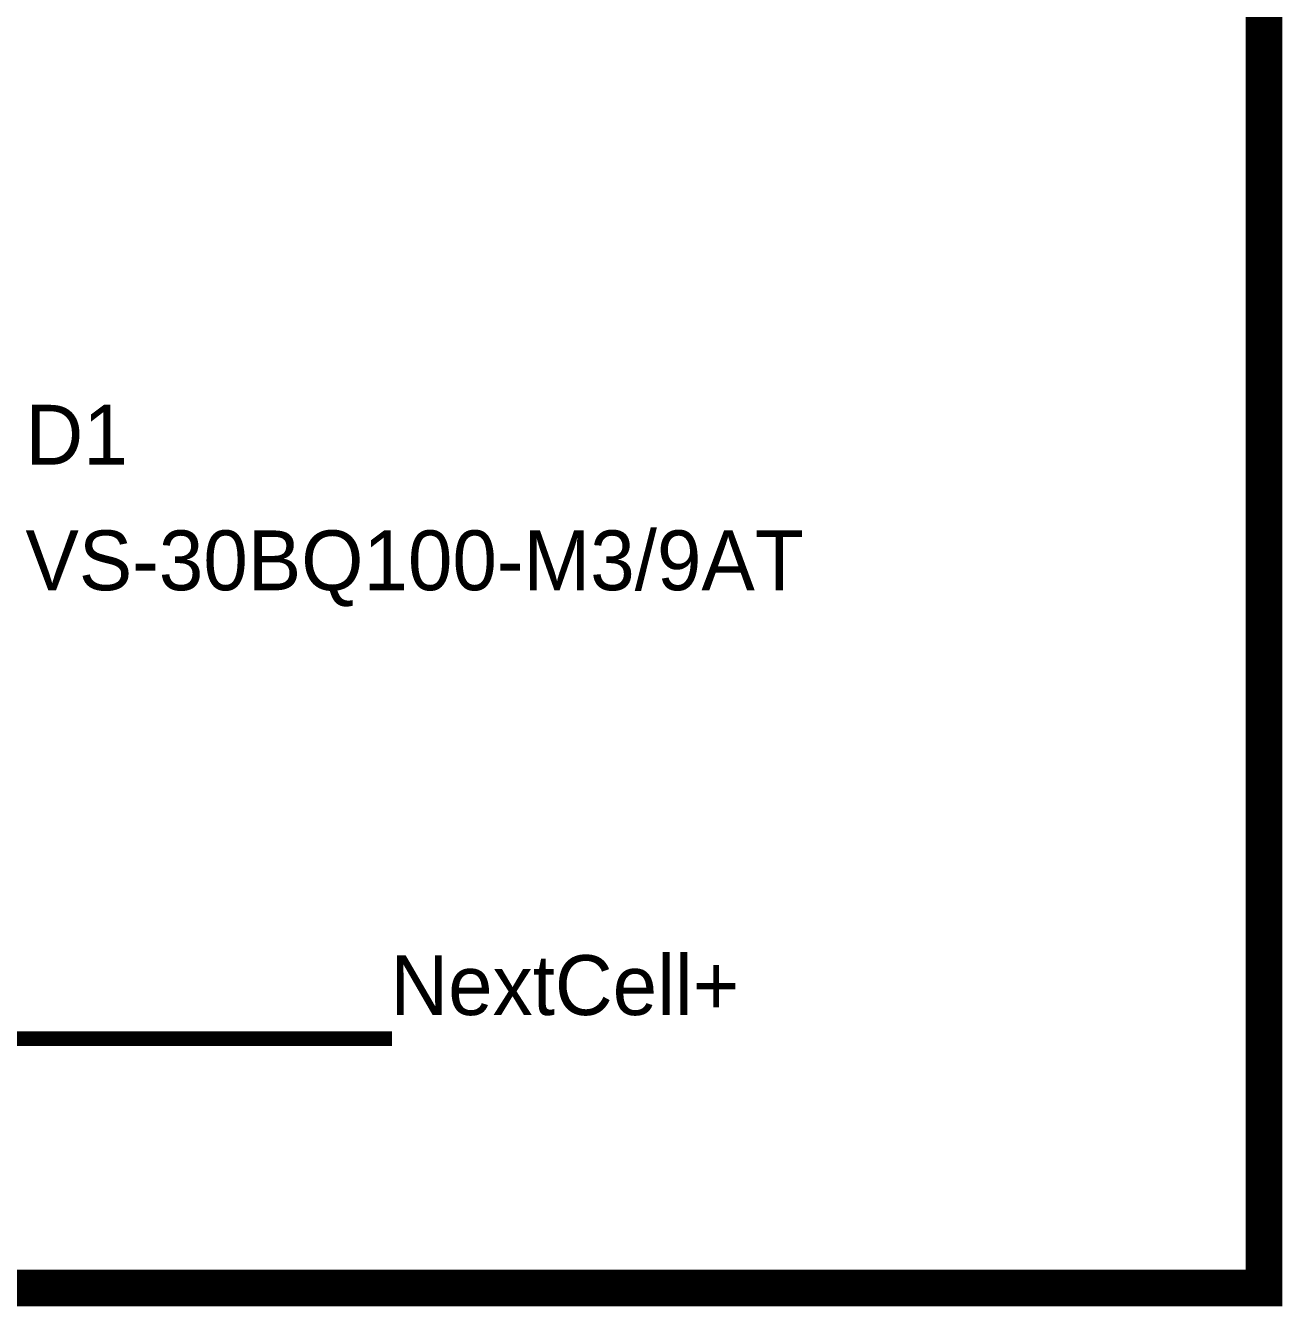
# Model space of a CAD drawing. Header units: inches. Extents: x -11.7 to 11.5, y 0 to 7.6.
# Drawn here: x 2.707 to 3.716, y 2.085 to 3.113 of the extents above; entities that cross this region are included whole.
import ezdxf

# ---------------------------------------------------------------- set-up
doc = ezdxf.new("R2010")
doc.units = ezdxf.units.IN
doc.header["$MEASUREMENT"] = 0
doc.layers.add('Sheet', color=255, linetype='Continuous')

msp = doc.modelspace()

# ---------------------------------------------------------------- linework, layer by layer
at = {"layer": 'Sheet'}
msp.add_lwpolyline([(0.3018, 4.0998, 0.0295, 0.0295, 0), (3.7008, 4.0998, 0.0295, 0.0295, 0), (3.7008, 2.0998, 0.0295, 0.0295, 0), (0.3018, 2.0998, 0.0295, 0.0295, 0), (0.3018, 4.0998, 0.0295, 0.0295, 0)], format="xyseb", close=True, dxfattribs=at)
msp.add_lwpolyline([(1.4015, 2.3999, 0.0118, 0.0118, 0), (1.4015, 2.3, 0.0118, 0.0118, 0), (2.6011, 2.3, 0.0118, 0.0118, 0), (3.001, 2.3, 0.0118, 0.0118, 0)], format="xyseb", dxfattribs=at)

# ---------------------------------------------------------------- texts
for s, p in [('D1', (2.707, 2.7606)), ('VS-30BQ100-M3/9AT', (2.707, 2.6598)), ('NextCell+', (2.9998, 2.3189))]:
    msp.add_text(s, height=0.04801, dxfattribs=at).set_placement(p)

doc.saveas('drawing.dxf')
